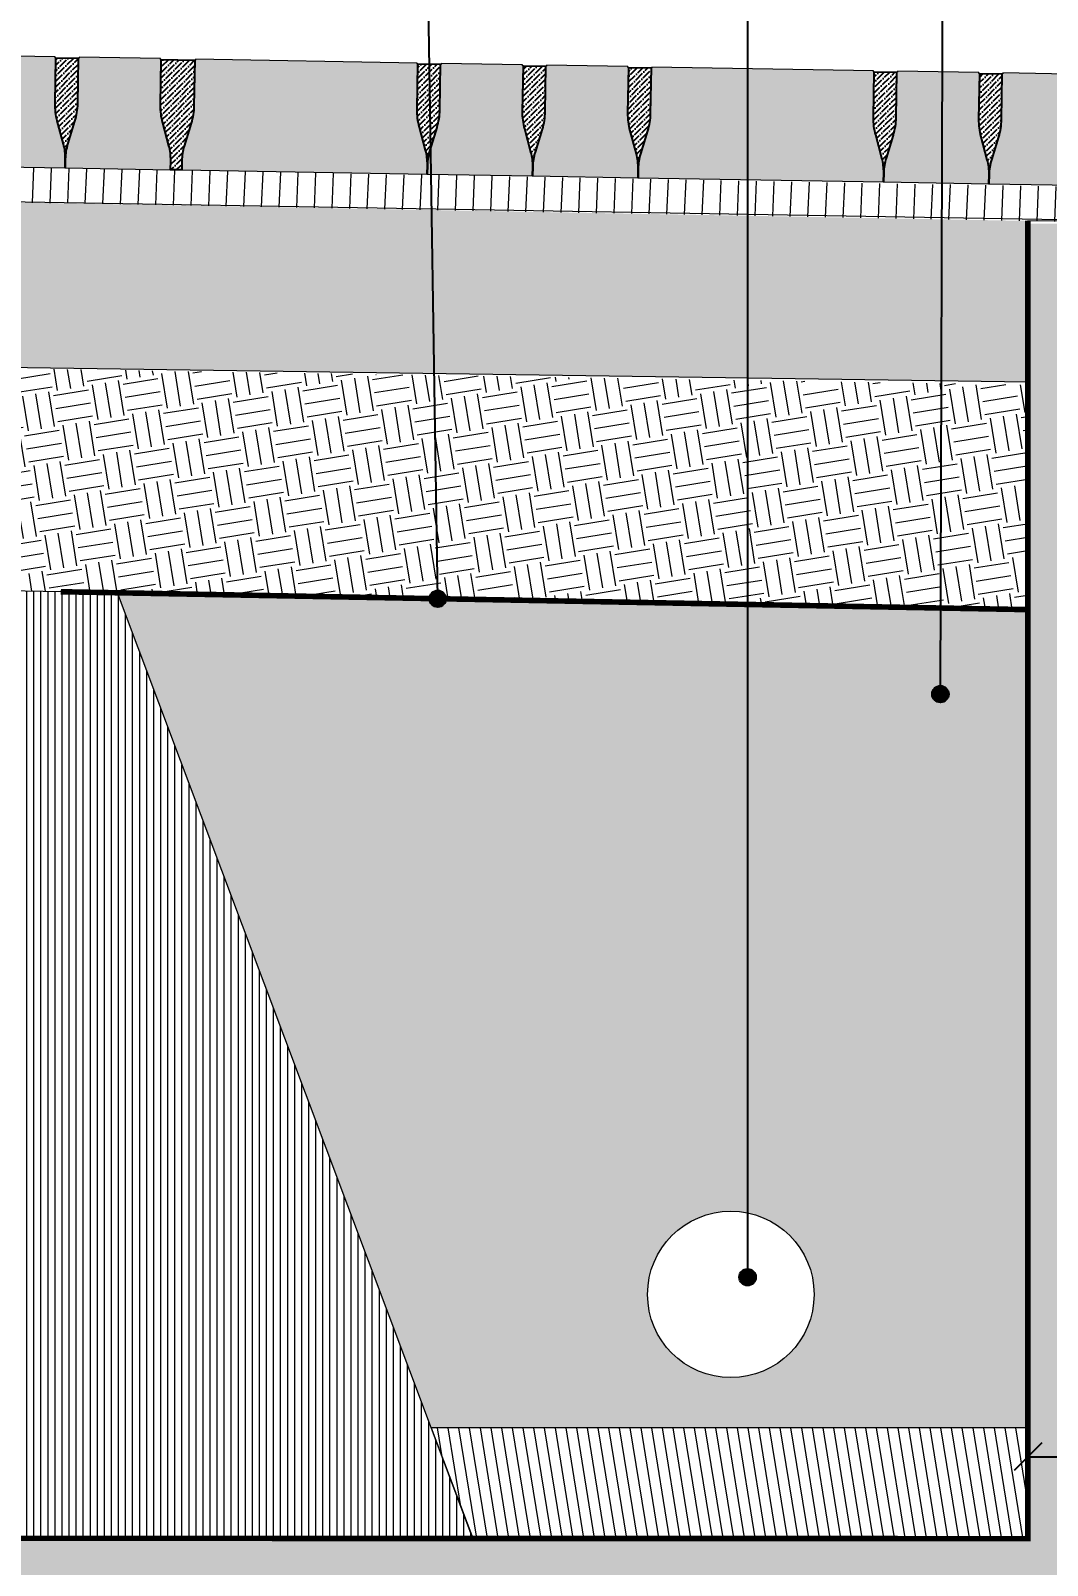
# Model space of a CAD drawing. Header units: metres. Extents: x -325 to 301, y -147 to 149.
# Drawn here: x 23.015 to 23.93, y 79.914 to 81.297 of the extents above; entities that cross this region are included whole.
import ezdxf

# ---------------------------------------------------------------- set-up
doc = ezdxf.new("R2010")
doc.units = ezdxf.units.M
doc.linetypes.add('ACAD_ISO03W100', pattern=[30, 12, -18])
doc.layers.get('Defpoints').update_dxf_attribs({"lineweight": 13})
doc.layers.add('-aux', color=50, linetype='Continuous', plot=False)
doc.layers.add('-AUX_MON', color=3, linetype='Continuous', plot=False)
doc.layers.add('0-TX-1_25', color=7, linetype='Continuous', true_color=0x3f4f7f)
doc.layers.add('EIT_3 TR sorra', color=7, linetype='Continuous', true_color=0xd8ceb0)
doc.layers.add('02-L-Geotextile', color=32, linetype='Continuous')
doc.layers.add('02-L-Waterproofing Membrane', color=152, linetype='Continuous')
for name, color, linetype, lineweight, true_color in [('03-TR-Paviment_05_Open Joint Precast Pavements', 7, 'Continuous', 5, 0xb3b3b3), ('3-TR grava', 7, 'Continuous', 5, 0x666666), ('3-TR sorra granitica', 7, 'Continuous', 0, 0xf2dac9), ('3-TR tot_u', 7, 'Continuous', 5, 0x787878)]:
    doc.layers.add(name, color=color, linetype=linetype, lineweight=lineweight, true_color=true_color)
for name, color, linetype, lineweight in [('1-CM', 7, 'Continuous', 0), ('3-TR Formigó', 252, 'Continuous', 0), ('3-TR Seleccionat', 44, 'Continuous', 0), ('3-TR Tot-u', 37, 'Continuous', 0)]:
    doc.layers.add(name, color=color, linetype=linetype, lineweight=lineweight)
doc.styles.get("Standard").update_dxf_attribs({"font": 'arial.ttf'})
doc.dimstyles.new('ISO-25', dxfattribs={"dimtxt": 0.1, "dimasz": 0.1, "dimexe": 0.1, "dimexo": 0.1, "dimgap": 0.1, "dimtad": 1, "dimdec": 0, "dimlfac": 100, "dimzin": 9, "dimtxsty": 'Standard', "dimblk": 'OBLIQUE', "dimcen": 0.1, "dimadec": 0, "dimazin": 0, "dimtfac": 1, "dimtdec": 0, "dimtmove": 0, "dimatfit": 3, "dimldrblk": 'OBLIQUE', "dimfxl": 1, "dimarcsym": 0})
pattern_1 = [(45, (-65.09871437821137, 100.9243186017753), (0.001810082874403017, 0.006636970539477731), [0.008532812500000075, -0.001706562500000015, 0, -0.001706562500000015])]

# ---------------------------------------------------------------- blocks, each defined once
blk = doc.blocks.new('POINT')
at = {"layer": '0-TX-1_25'}
h = blk.add_hatch(dxfattribs=at)
h.set_pattern_fill('ANGLE', color=256)
h.set_pattern_definition([(0, (-83.74681484067048, -12.72584030761209), (0, 6.985), [5.08, -1.905]), (90, (-83.74681484067048, -12.72584030761209), (-6.985, 4.277078946022131e-16), [5.08, -1.905])])
edge = h.paths.add_edge_path()
edge.add_arc((0, 0), 0.0075, 0, 360)
h = blk.add_hatch(color=256, dxfattribs=at)
h.dxf.hatch_style = 1
edge = h.paths.add_edge_path()
edge.add_arc((0, 0), 0.0075, 0, 360)
blk.add_circle((0, 0), 0.0075, dxfattribs=at)
blk = doc.blocks.new('_Oblique')
at = {"color": 0, "lineweight": -2}
blk.add_line((-0.499999999995058, -0.4999999998130015), (0.500000000028669, 0.500000000163238), dxfattribs=at)
blk = doc.blocks.new('*D331')
at = {"layer": '0-TX-1_25', "color": 0, "lineweight": -2, "transparency": 16777216}
for p, q in [((23.91294298844625, 79.96381053844462), (23.91294298844625, 80.03724522656937)), ((24.26356661714441, 80.01224522656936), (24.26356661714441, 80.03724522656937)), ((23.91294298844625, 80.01224522656936), (24.26356661714441, 80.01224522656936))]:
    blk.add_line(p, q, dxfattribs=at)
at = {"layer": 'Defpoints', "color": 0, "transparency": 16777216}
for p in [(24.26356661714441, 80.01224522656936), (24.26356661714441, 80.01224522656936), (23.91294298844625, 79.93881053844461)]:
    blk.add_point(p, dxfattribs=at)
at = {"layer": '0-TX-1_25', "color": 0, "lineweight": -2, "transparency": 16777216, "xscale": 0.025, "yscale": 0.025, "zscale": 0.025, "rotation": 180}
blk.add_blockref('_Oblique', (23.91294298844625, 80.01224522656936), dxfattribs=at)
at = {"layer": '0-TX-1_25', "color": 0, "lineweight": -2, "transparency": 16777216, "xscale": 0.025, "yscale": 0.025, "zscale": 0.025}
blk.add_blockref('_Oblique', (24.26356661714441, 80.01224522656936), dxfattribs=at)
at = {"layer": '0-TX-1_25', "color": 0, "transparency": 16777216, "insert": (24.08825480279533, 80.05512721838382), "char_height": 0.035, "attachment_point": 5}
blk.add_mtext('35', dxfattribs=at)

msp = doc.modelspace()

# ---------------------------------------------------------------- hatches: boundary and pattern name
at = {"layer": '03-TR-Paviment_05_Open Joint Precast Pavements'}
h = msp.add_hatch(color=256, dxfattribs=at)
h.dxf.hatch_style = 1
edge = h.paths.add_edge_path()
edge.add_line((23.04563819662137, 81.17360931697984), (23.04577827591849, 81.18180389881816))
edge.add_arc((22.99736779015502, 81.1826314504695), 0.04841755852571129, 359.0206543388342, 375.019673465223)
edge.add_line((23.04413125476269, 81.19517889449124), (23.03853996096579, 81.21601723849524))
edge.add_arc((23.09373231042152, 81.23082630604925), 0.05714458784751462, 179.0206624402549, 195.0196815665373, ccw=False)
edge.add_line((23.03659607002912, 81.23180301177997), (23.03729897316946, 81.27292227901269))
edge.add_line((23.03729897316946, 81.27292227901269), (23.0365018835145, 81.27293590565894))
edge.add_line((23.0365018835145, 81.27293590565894), (23.03651631063251, 81.2737798583017))
edge.add_line((23.03651631063251, 81.2737798583017), (22.89071174057601, 81.2762722821695))
edge.add_line((22.89071174057601, 81.2762722821695), (22.89069731578631, 81.27542832649995))
edge.add_line((22.89069731578631, 81.27542832649995), (22.8899002256657, 81.27544195756998))
edge.add_line((22.8899002256657, 81.27544195756998), (22.88919732299102, 81.23432268731047))
edge.add_arc((22.83206108474486, 81.23529939267506), 0.05714458569533454, 343.02164364423567, 359.0206627705182, ccw=False)
edge.add_line((22.88671503121434, 81.21861257723283), (22.88041478254301, 81.19797750578944))
edge.add_arc((22.92672206307204, 81.18383907435582), 0.04841755336029498, 163.0216430040124, 179.0206621304012)
edge.add_line((22.87831158236069, 81.1846666193356), (22.87817150073526, 81.17647203866143))
edge.add_line((22.87817150073526, 81.17647203866143), (23.04563819662137, 81.17360931697984))
h = msp.add_hatch(color=256, dxfattribs=at)
h.dxf.hatch_style = 1
edge = h.paths.add_edge_path()
edge.add_line((23.14058728840602, 81.17197909734894), (23.14072737096278, 81.18017367895443))
edge.add_arc((23.09231687753794, 81.18100121816646), 0.04841756597335507, 359.0206692119265, 375.0196883383149)
edge.add_line((23.13908034608168, 81.19354867625732), (23.13348905275045, 81.21438701979567))
edge.add_arc((23.18868140409579, 81.22919608592574), 0.05714458930355417, 179.0206605703313, 195.0196796966134, ccw=False)
edge.add_line((23.13154516227944, 81.23017279354606), (23.13224806495411, 81.27129206008028))
edge.add_line((23.13224806495411, 81.27129206008028), (23.13145097669614, 81.27130568579521))
edge.add_line((23.13145097669614, 81.27130568579521), (23.13146540427981, 81.27214963983495))
edge.add_line((23.13146540427981, 81.27214963983495), (23.05817831678716, 81.27340242795397))
edge.add_line((23.05817831678716, 81.27340242795397), (23.0581638892035, 81.27255847507838))
edge.add_line((23.0581638892035, 81.27255847507838), (23.05736679954855, 81.27257210405294))
edge.add_line((23.05736679954855, 81.27257210405294), (23.05666389640821, 81.2314528335606))
edge.add_arc((22.99952765968893, 81.23242953407127), 0.05714458408571376, 343.0216484841177, 359.0206676104001, ccw=False)
edge.add_line((23.05418160602851, 81.21574272371579), (23.0478813559602, 81.1951076515739))
edge.add_arc((23.09418863695489, 81.18096922345384), 0.04841755283806668, 163.0216469151809, 179.0206660415697)
edge.add_line((23.0457781567092, 81.18179676512007), (23.04563807694642, 81.1736021844459))
edge.add_line((23.04563807694642, 81.1736021844459), (23.14058728840602, 81.17197909734894))
h = msp.add_hatch(color=256, dxfattribs=at)
h.dxf.hatch_style = 1
edge = h.paths.add_edge_path()
edge.add_line((23.3717903117503, 81.16803034597758), (23.37193039197875, 81.17622492711742))
edge.add_arc((23.32351990528396, 81.17705247214165), 0.04841755934362798, 359.0206621988272, 375.0196813252164)
edge.add_line((23.3702833689603, 81.18959992279049), (23.36469207562907, 81.21043826656167))
edge.add_arc((23.41988443230747, 81.2252473368202), 0.05714459552431925, 179.0206631825812, 195.0196823088636, ccw=False)
edge.add_line((23.36274818422673, 81.22622404194188), (23.36345108736707, 81.26734330894176))
edge.add_line((23.36345108736707, 81.26734330894176), (23.3626539991091, 81.26735693419103))
edge.add_line((23.3626539991091, 81.26735693419103), (23.36266842529578, 81.26820088660095))
edge.add_line((23.36266842529578, 81.26820088660095), (23.16312612871108, 81.27161191676494))
edge.add_line((23.16312612871108, 81.27161191676494), (23.16311170159308, 81.27076796435502))
edge.add_line((23.16311170159308, 81.27076796435502), (23.16231461333511, 81.27078159379523))
edge.add_line((23.16231461333511, 81.27078159379523), (23.16161170972912, 81.22966232446704))
edge.add_arc((23.10447546035116, 81.23063902488828), 0.05714459674101002, 343.02164879071614, 359.020667916998, ccw=False)
edge.add_line((23.15912941888375, 81.21395221112978), (23.15282916834978, 81.19331714154903))
edge.add_arc((23.19913645289086, 81.1791787146201), 0.04841755588206671, 163.0216494887611, 179.0206686151499)
edge.add_line((23.15072596956445, 81.18000625416387), (23.150585889336, 81.1718116734897))
edge.add_line((23.150585889336, 81.1718116734897), (23.3717903117503, 81.16803034597758))
h = msp.add_hatch(color=256, dxfattribs=at)
h.dxf.hatch_style = 1
edge = h.paths.add_edge_path()
edge.add_line((23.46673946267394, 81.16640369331215), (23.46687954476504, 81.17459827491764))
edge.add_arc((23.41846905134019, 81.17542581412967), 0.04841756597335507, 359.0206692119265, 375.0196883383149)
edge.add_line((23.46523251988394, 81.18797327222053), (23.45964122748403, 81.20881161529321))
edge.add_arc((23.51483357776814, 81.22362068296364), 0.05714458867777317, 179.0206623377447, 195.0196814640271, ccw=False)
edge.add_line((23.45769733654735, 81.22459738881078), (23.45840023968769, 81.26571665557783))
edge.add_line((23.45840023968769, 81.26571665557783), (23.45760315096406, 81.26573028152559))
edge.add_line((23.45760315096406, 81.26573028152559), (23.45761757808206, 81.266574234634))
edge.add_line((23.45761757808206, 81.266574234634), (23.38433049058942, 81.26782702368435))
edge.add_line((23.38433049058942, 81.26782702368435), (23.38431606347142, 81.26698307011027))
edge.add_line((23.38431606347142, 81.26698307011027), (23.38351897381646, 81.26699669955049))
edge.add_line((23.38351897381646, 81.26699669955049), (23.38281607067613, 81.2258774295238))
edge.add_arc((23.32567983230007, 81.22685412980165), 0.05714458573827186, 343.0216487459226, 359.02066787220485, ccw=False)
edge.add_line((23.38033378029643, 81.21016731921334), (23.37403353022812, 81.18953224753712))
edge.add_arc((23.42034081039441, 81.17539381953347), 0.04841755201178764, 163.0216467606839, 179.0206658870728)
edge.add_line((23.37193033097712, 81.17622136131611), (23.37179025121434, 81.16802677994345))
edge.add_line((23.37179025121434, 81.16802677994345), (23.46673946267394, 81.16640369331215))
h = msp.add_hatch(color=256, dxfattribs=at)
h.dxf.hatch_style = 1
edge = h.paths.add_edge_path()
edge.add_line((23.56168879799945, 81.16478767309088), (23.56182888009054, 81.17298225469638))
edge.add_arc((23.51341838997926, 81.17380979344274), 0.04841756265232094, 359.0206696958751, 375.019688822264)
edge.add_line((23.56018185520945, 81.18635725106795), (23.55459056187821, 81.20719559530478))
edge.add_arc((23.60978291570872, 81.2220046617841), 0.05714459179432636, 179.020660262801, 195.0196793890838, ccw=False)
edge.add_line((23.5526466714072, 81.22298136975367), (23.5533495750132, 81.2641006355894))
edge.add_line((23.5533495750132, 81.2641006355894), (23.55255248582391, 81.26411426316697))
edge.add_line((23.55255248582391, 81.26411426316697), (23.55256691247625, 81.26495821511124))
edge.add_line((23.55256691247625, 81.26495821511124), (23.47927982498361, 81.26621100392875))
edge.add_line((23.47927982498361, 81.26621100392875), (23.47926539833126, 81.26536705035467))
edge.add_line((23.47926539833126, 81.26536705035467), (23.47846830914197, 81.26538068095904))
edge.add_line((23.47846830914197, 81.26538068095904), (23.47776540600164, 81.22426140953537))
edge.add_arc((23.42062916679719, 81.2252381096968), 0.05714458656455092, 343.02164887682505, 359.02066800310723, ccw=False)
edge.add_line((23.47528311562193, 81.20855129899208), (23.46898286555363, 81.18791622731585))
edge.add_arc((23.51529014276909, 81.17377779634789), 0.04841755005517887, 163.0216423860241, 179.0206615124132)
edge.add_line((23.46687966537131, 81.17460534179334), (23.46673958607418, 81.16641076111917))
edge.add_line((23.46673958607418, 81.16641076111917), (23.56168879799945, 81.16478767309088))
h = msp.add_hatch(color=256, dxfattribs=at)
h.dxf.hatch_style = 1
edge = h.paths.add_edge_path()
edge.add_line((23.78289328048406, 81.16100983943541), (23.78303336210949, 81.16920442057524))
edge.add_arc((23.73462287909098, 81.17003196170384), 0.04841755560129742, 359.0206667337678, 375.0196858601563)
edge.add_line((23.78138633815972, 81.18257941508416), (23.77579504529415, 81.20341776001949))
edge.add_arc((23.83098739865899, 81.21822682981237), 0.05714459220328512, 179.0206635926217, 195.0196827189044, ccw=False)
edge.add_line((23.77385115389181, 81.21920353446838), (23.77455405749781, 81.26032280193392))
edge.add_line((23.77455405749781, 81.26032280193392), (23.77375696830852, 81.26033642625187))
edge.add_line((23.77375696830852, 81.26033642625187), (23.77377139496086, 81.26118037866179))
edge.add_line((23.77377139496086, 81.26118037866179), (23.57422909837616, 81.26459140998993))
edge.add_line((23.57422909837616, 81.26459140998993), (23.57421467032684, 81.26374745758001))
edge.add_line((23.57421467032684, 81.26374745758001), (23.57341758253453, 81.26376108562324))
edge.add_line((23.57341758253453, 81.26376108562324), (23.57271467892853, 81.2226418174592))
edge.add_arc((23.51557842872219, 81.22361851776402), 0.05714459756728908, 343.0216489216186, 359.0206680479003, ccw=False)
edge.add_line((23.57023238808317, 81.20693170388911), (23.5639321375492, 81.18629663314421))
edge.add_arc((23.61023941546316, 81.1721582071466), 0.04841754927183439, 163.0216482527852, 179.0206673791748)
edge.add_line((23.56182893876387, 81.1729857476217), (23.56168885853542, 81.16479116578337))
edge.add_line((23.56168885853542, 81.16479116578337), (23.78289328048406, 81.16100983943541))
h = msp.add_hatch(color=256, dxfattribs=at)
h.dxf.hatch_style = 1
edge = h.paths.add_edge_path()
edge.add_line((23.87784255341096, 81.15939024735924), (23.87798263550205, 81.16758482919757))
edge.add_arc((23.82957214231004, 81.16841237006636), 0.04841756576887554, 359.0206672469327, 375.0196863733209)
edge.add_line((23.87633561108662, 81.18095982650046), (23.87074431822104, 81.20179816910748))
edge.add_arc((23.92593666910072, 81.2166072385511), 0.05714458971251295, 179.0206639001521, 195.0196830264341, ccw=False)
edge.add_line((23.86880042681871, 81.21758394285787), (23.86950332995904, 81.25870320962493))
edge.add_line((23.86950332995904, 81.25870320962493), (23.86870624123542, 81.25871683557268))
edge.add_line((23.86870624123542, 81.25871683557268), (23.86872066881908, 81.2595607886811))
edge.add_line((23.86872066881908, 81.2595607886811), (23.79543358132644, 81.26081357773144))
edge.add_line((23.79543358132644, 81.26081357773144), (23.79541915420843, 81.25996962392453))
edge.add_line((23.79541915420843, 81.25996962392453), (23.79462206455348, 81.25998325336475))
edge.add_line((23.79462206455348, 81.25998325336475), (23.79391916141314, 81.21886398333807))
edge.add_arc((23.73678292303708, 81.21984068361591), 0.05714458573827186, 343.0216487459226, 359.02066787220485, ccw=False)
edge.add_line((23.79143687103344, 81.2031538730276), (23.78513662096513, 81.18251880135138))
edge.add_arc((23.83144390007021, 81.16838037180737), 0.04841755144662066, 163.0216446506106, 179.0206637769999)
edge.add_line((23.78303342124848, 81.1692079153632), (23.78289334148569, 81.16101333399054))
edge.add_line((23.78289334148569, 81.16101333399054), (23.87784255341096, 81.15939024735924))
h = msp.add_hatch(color=256, dxfattribs=at)
h.dxf.hatch_style = 1
edge = h.paths.add_edge_path()
edge.add_line((23.97279188827081, 81.15777422690515), (23.9729319703619, 81.16596880874347))
edge.add_arc((23.924521481079, 81.16679634737342), 0.0484175618220624, 359.0206698168623, 375.0196889432513)
edge.add_line((23.9712849454808, 81.17934380488221), (23.96569365261523, 81.20018214935187))
edge.add_arc((24.02088600561735, 81.21499121571478), 0.05714459096407125, 179.0206603653112, 195.019679491593, ccw=False)
edge.add_line((23.96374976214422, 81.21596792356793), (23.96445266528455, 81.2570871896365))
edge.add_line((23.96445266528455, 81.2570871896365), (23.96365557656092, 81.25710081698124))
edge.add_line((23.96365557656092, 81.25710081698124), (23.96367000367893, 81.2579447689255))
edge.add_line((23.96367000367893, 81.2579447689255), (23.89038291618628, 81.25919755797584))
edge.add_line((23.89038291618628, 81.25919755797584), (23.89036848906828, 81.25835360416893))
edge.add_line((23.89036848906828, 81.25835360416893), (23.88957139941333, 81.25836723500613))
edge.add_line((23.88957139941333, 81.25836723500613), (23.88886849720431, 81.21724796358247))
edge.add_arc((23.83173225776703, 81.21822466540068), 0.05714458682566494, 343.0216472198878, 359.02066634616966, ccw=False)
edge.add_line((23.88638620635895, 81.20153785303917), (23.88008595629064, 81.18090278159578))
edge.add_arc((23.92639323456733, 81.16676435216819), 0.04841755062034163, 163.0216444961135, 179.020663622503)
edge.add_line((23.87798275657399, 81.16759189584043), (23.8778426768112, 81.15939731539909))
edge.add_line((23.8778426768112, 81.15939731539909), (23.97279188827081, 81.15777422690515))
at = {"layer": '3-TR Formigó'}
h = msp.add_hatch(dxfattribs=at)
h.set_pattern_fill('ANSI31', color=256, scale=0.003, angle=234.1752438963392, style=0)
h.set_pattern_definition([(279.1752438963392, (26.59654105517739, 80.02262225843873), (0.009403130041245794, 0.001518805592372136), [])])
h.paths.add_polyline_path([(23.91294376650775, 80.03837778908037), (23.37536717379193, 80.03837778908037), (23.41294376650774, 79.93881053844461), (23.91294290401074, 79.93930649584769)])
at = {"layer": '3-TR grava'}
h = msp.add_hatch(dxfattribs=at)
h.set_pattern_fill('GRAVEL', color=256, scale=0.002499999999999999, angle=-65.4594079214056)
h.set_pattern_definition([(162.5533795785944, (0.07675311505094674, -0.01521603529097262), (-0.7308664413105133, 0.2247454003224839), [0.008543035999999997, -0.8457620909891246]), (119.5103330785944, (0.06860307242373487, -0.0126546820988827), (0.3742512880765163, -0.6667924889896534), [0.01466011799999999, -1.451351222338099]), (67.05103917859438, (0.06138178623780097, 0.0001035290147820937), (-0.3716630592082972, -0.8677521653213358), [0.010337038, -1.023368069852499]), (201.8142810785944, (0.03665497771703025, 0.01603795057243956), (1.181651354603073, 0.4697151542846622), [0.013350113, -1.321660935643449]), (227.3742462585944, (0.02426082546982861, 0.0110770595160681), (0.5612966858302837, 0.6053067655956635), [0.01309084249999999, -1.295995193633599]), (291.8142810785944, (0.01539560623653816, 0.001444899169308033), (-0.469715154284662, 1.181651354603073), [0.013350113, -1.321660935643449]), (332.2348325485944, (0.02035649729290962, -0.01094925307789361), (-0.9205000676641384, 0.487190799820997), [0.01765484149999999, -1.747827882856174]), (6.795920448594397, (0.03597862449149497, -0.01917373280558579), (1.455422802273856, 0.1758798357438445), [0.01666798799999999, -1.650131415047624]), (55.97015769859441, (0.0525295081313583, -0.01720135461170309), (0.5399387022612131, 0.8049723273507521), [0.01339532499999999, -1.3261386424678]), (109.7769503785944, (0.06002587012612416, -0.006100017672242598), (0.2323495932458333, -0.6617765230940462), [0.01529283199999999, -0.7493484237499997]), (156.9380298785944, (0.05485139923455327, 0.00829079019223413), (-0.9518899865877168, 0.403052978445805), [0.01977694799999999, -1.957919312804424]), (73.35466690859441, (0.06218755073181389, -0.04141202040444376), (0.1619655624356715, 0.5625907985248246), [0.006750113499999995, -0.6682641456085996]), (106.0098264785944, (0.06412110554515331, -0.03494473420513175), (0.2273336257813093, -0.8036782145792247), [0.01284204949999999, -1.271365974925999]), (159.5405920785944, (0.06057923140439435, -0.02260074163501802), (-0.05776387016626404, -0.02637395122873604), [0.008980233499999993, -0.08082232771069994]), (137.7391825885944, (0.06566471923833403, -0.0153923965759319), (0.2473974964595234, -0.2360714483909447), [0.004836032999999997, -0.4787655592223496]), (226.3420015685945, (0.06208562654733493, -0.0121401442011558), (0.1469176592604953, 0.1368857238627072), [0.006839140499999997, -0.3351188247499998]), (325.5043486085944, (0.05736419757985842, -0.0170880941306795), (0.1946495940143111, -0.120543708048443), [0.01110799149999999, -0.3591574538227498]), (96.10564325859438, (0.06651903857913172, -0.02337901904503226), (-0.005015967701359904, -0.1419016915615013), [0.008032178499999994, -0.1927724529206999]), (310.9301324125944, (0.04678873483466946, 0.02136290049527419), (0.4370311227861184, -0.498516847976386), [0.01125219999999999, -1.113970666813474]), (4.886768018594396, (0.05416050005186709, 0.0128617401284469), (-0.7408983767459327, -0.05905798282647834), [0.009439973499999994, -0.9345553919549994]), (227.7391825885944, (0.07807181261238341, -0.01810422879928555), (0.236071448391113, 0.2473974964597082), [0.009672002499999995, -0.4739295897223497]), (278.1510517485945, (0.07156730786283125, -0.02526241418128376), (-0.09044790183450205, 0.6567605553424388), [0.0112522, -1.113970666813499]), (273.9845468585944, (0.01097513533158913, 0.005011050733459378), (-0.01634201581114443, 0.3415672532887591), [0.01085087999999999, -0.5316933578276497]), (229.3157326785944, (0.01172913531821099, -0.00581360556686601), (0.5035328153719132, 0.5789328146197839), [0.009091802999999996, -0.9000898345179996]), (1.342001568594393, (0.02057168195841218, -0.0450558187296817), (0.3415672532877387, 0.01634201583260717), [0.009672002499999995, -0.4739295897223497]), (311.8946167185944, (0.03024106085541239, -0.04482929776763452), (-0.5739168466802447, 0.6454345072093443), [0.0106445685, -1.053809399504999]), (3.984546858594393, (0.007648445856332734, -0.01675152234821499), (-0.3415672532888743, -0.01634201580877165), [0.005425439999999996, -0.5371187978276497]), (35.85052455259439, (0.01898924488468817, -0.04158998651970618), (0.204681529436305, 0.1632596750812058), [0.003237864999999998, -0.3205498741131499]), (100.5043486105944, (0.02161369888071376, -0.03969365025660693), (0.02135798351994012, -0.1996655617274969), [0.01309084249999999, -0.2487263647267249]), (120.5495980385944, (0.01922710214327997, -0.02682217866191852), (0.321503382482428, -0.5512647504169873), [0.01213167499999999, -1.201034121583424]), (238.2306596085944, (0.05216544926489514, -0.01946174974126552), (0.08915378909610928, 0.1105117726299222), [0.009158096999999995, -0.2197944089919999]), (287.6978186685944, (0.04734370094324278, -0.02724773350201424), (0.332829430610122, -1.034733695266432), [0.01598891899999999, -1.582900226625774]), (355.4859879785944, (0.05220427264543842, -0.04247991958044089), (-0.5098428960780156, 0.04643782207191866), [0.006537705999999996, -0.6472348079527496]), (24.54059207859439, (0.05872171852183837, -0.04299445747816778), (0.03138991893752502, 0.08413782139499214), [0.003809999999999998, -0.05968999999999997]), (54.7970292385944, (0.02043253922369306, -0.02487568272173134), (-0.2988512862779227, -0.4156731392452753), [0.008821673999999996, -0.8733485193299996]), (342.5533795785944, (0.02551802705763274, -0.01766733766264521), (0.7308664413097111, -0.224745400325036), [0.01708607199999999, -0.8372190549891245]), (294.5405920785944, (0.0418181123120565, -0.02279004404682505), (0.08413782139499214, -0.03138991893752502), [0.01650999999999999, -0.04698999999999998]), (259.8454385785944, (0.04867533963152723, -0.03780865029005229), (-0.1406075784639759, -0.7622563603398058), [0.01004023899999999, -0.9939829181034995]), (188.5951961785944, (0.04690520497629933, -0.04769160902225193), (-0.257429431892943, -0.04773193475317565), [0.009245726999999995, -0.4530412509692998]), (142.1865674385944, (0.03776330510387377, -0.04907340738762428), (-1.078743774950315, 0.8337740209468908), [0.01505362749999999, -1.490311610573449]), (109.9666708185944, (0.02587074962755128, -0.03984412928787066), (-0.2850974958072774, 0.7773042633900631), [0.01592573649999999, -1.576646161405999])])
edge = h.paths.add_edge_path(flags=16)
edge.add_arc((23.64529336765122, 80.15848541880007), 0.07499999999999929, 0, 360)
h.paths.add_polyline_path([(23.37536717379193, 80.03837778908037), (23.91294298844625, 80.03837778908037), (23.91294298844625, 80.77558082745874), (23.09263938072028, 80.79078180614981)])
at = {"layer": '3-TR Seleccionat'}
h = msp.add_hatch(dxfattribs=at)
h.set_pattern_fill('ANSI31', color=256, scale=0.002, angle=225, style=0)
h.set_pattern_definition([(270, (-11.43124830919373, 1.585224922425482), (0.006350000000000001, -8.673617379884035e-19), [])])
h.paths.add_polyline_path([(23.09263938072028, 80.79078180614981), (22.65977466414906, 80.79881497904374), (22.65699616385291, 79.33498752194079), (25.65699616381182, 79.33498749975732), (25.65699616381182, 80.07975306765016), (25.52239025045318, 80.0803304178213), (24.26294298844625, 80.08573242651408), (24.26294298844625, 79.93881053844461), (24.61294298844625, 79.93881053844461), (24.61294298844625, 79.48881053844462), (22.65699214716347, 79.4888095562964), (22.65699214716347, 79.93880955629639), (23.41294376650774, 79.93837778908038)])
at = {"layer": '3-TR sorra granitica'}
h = msp.add_hatch(dxfattribs=at)
h.set_pattern_fill('LINE', color=256, scale=0.004999999999999998, angle=69.26271302954748, style=0)
h.set_pattern_definition([(87.53875563976851, (44.46714424200756, 329.9296459650409), (-0.01586035527714599, 0.0006817297724958597), [])])
h.paths.add_polyline_path([(22.65696707780129, 81.18026020918178), (22.65696784114636, 81.14889103146983), (23.97335196653489, 81.12480976262812), (24.2586404823115, 81.12310567347622), (24.25946648929668, 81.15299779239793), (23.97481333971132, 81.15615112327721)])
at = {"layer": '3-TR Tot-u'}
h = msp.add_hatch(dxfattribs=at)
h.set_pattern_fill('EARTH', color=256, scale=0.005, angle=-80.8247561036608)
h.set_pattern_definition([(279.1752438963392, (0, 0), (0.03640645211205976, -0.02628108149624554), [0.03175, -0.03175]), (279.1752438963392, (0.01175391255155724, 0.001898506990465168), (0.03640645211205976, -0.02628108149624554), [0.03175, -0.03175]), (279.1752438963392, (0.02350782510311449, 0.003797013980930336), (0.03640645211205976, -0.02628108149624554), [0.03175, -0.03175]), (9.175243896339197, (0.02805863161712196, 0.0005118787938996443), (0.02628108149624554, 0.03640645211205976), [0.03175, -0.03175]), (9.175243896339197, (0.02995713860758713, -0.0112420337576576), (0.02628108149624554, 0.03640645211205976), [0.03175, -0.03175]), (9.175243896339197, (0.0318556455980523, -0.02299594630921484), (0.02628108149624554, 0.03640645211205976), [0.03175, -0.03175])])
h.paths.add_polyline_path([(22.65697635900591, 80.79885504177524), (23.91422216484981, 80.775557123146), (23.9142206384827, 80.77816191252855), (23.91496573768446, 80.97817174108533), (22.65481288553928, 80.99837150561369)])
at = {"layer": '3-TR tot_u'}
h = msp.add_hatch(dxfattribs=at)
h.set_pattern_fill('AR-CONC', color=256, scale=0.0002499999999999998, angle=90.58726092987852)
h.set_pattern_definition([(76.14480648392384, (138.8328856653388, 78.0471099537586), (0.04264188677027636, 0.0164924602995862), [0.004762499999999994, -0.05238749999999995]), (21.14480648392376, (138.8328856653388, 78.0471099537586), (-0.02895624206563548, 0.03899470604567025), [0.003809999999999997, -0.04191014604249996]), (126.5962511839239, (138.836439144783, 78.04848432138313), (0.01368564545468765, 0.05548716454452927), [0.004047502199999996, -0.04452256114999996]), (72.32900648392378, (138.8272895212139, 78.05851053137083), (0.06546717589283961, 0.02042698252137336), [0.007143749999999992, -0.07858124999999991]), (122.7803640939239, (138.8327451119985, 78.0602127836806), (0.02602188622526967, 0.08168008975366065), [0.006071255784999995, -0.06678390203999994]), (17.32895765392395, (138.8272895212139, 78.05851053137083), (0.02602188622963626, 0.08168008975240951), [0.005714991767499994, -0.06286493297999993]), (47.14480648392383, (138.8343888455856, 78.05845845949587), (0.04529099300160241, -0.006248548066424463), [0.004762499999999991, -0.05238749999999992]), (352.1448064839238, (138.8343888455856, 78.05845845949587), (-0.006420545168099423, 0.04814374515972341), [0.003809999999999994, -0.04190999999999991]), (97.59625148392381, (138.8381630950461, 78.05793774703268), (0.038870447652908, 0.04189519726940871), [0.004047502199999997, -0.04452248439999996]), (63.64480648392382, (138.8328856653388, 78.0471099537586), (-0.008621463944917692, 0.01931615227604824), [0, -0.04140199999999997, 0, -0.04254499999999996, 0, -0.04206874999999997]), (33.6448064839238, (138.8328856653388, 78.0471099537586), (0.003959798147281882, 0.0298434821684364), [0, -0.02425699999999998, 0, -0.04044949999999996, 0, -0.01603374999999999]), (353.6448064839238, (138.8201740216318, 78.04087025269617), (0.03106043217901049, 0.01365105502124608), [0, -0.01587499999999998, 0, -0.04952999999999995, 0, -0.06572249999999993]), (343.6448064839238, (138.8144737332913, 78.03807218016807), (0.030442281011624, 0.02202419302339622), [0, -0.02063749999999998, 0, -0.03289299999999997, 0, -0.04667249999999996])])
h.paths.add_polyline_path([(22.6569714916576, 80.99887560744145), (23.91294298844625, 80.98089413427404), (23.91294298844625, 81.12590238745231), (22.65696784114635, 81.1488910321769)])
h = msp.add_hatch(dxfattribs=at)
h.set_pattern_fill('AR-CONC', color=256, scale=0.0002499999999999998, angle=90.58726092987852)
h.set_pattern_definition([(140.5872609298785, (0, 0), (0.003517738578472596, 0.04558461658669537), [0.004762499999999996, -0.05238749999999996]), (85.58726092987852, (0, 0), (-0.04767139590977341, -0.00929994979371116), [0.003809999999999997, -0.04191014604249996]), (191.0387056298786, (0.0002931440994409552, 0.003798705852817822), (-0.04415365538318716, 0.0362846666927757), [0.004047502199999997, -0.04452256114999997]), (136.7714609298785, (-0.01269933290624456, -0.0001301681081285225), (0.009815426627263462, 0.0678739282378536), [0.007143749999999994, -0.07858124999999994]), (187.2228185398785, (-0.01188138746744111, 0.005525987490013255), (-0.06246159789290918, 0.05871392010036004), [0.006071255784999995, -0.06678390203999994]), (81.7714120998786, (-0.01269933290624456, -0.0001301681081285225), (-0.06246159788989664, 0.05871392010375959), [0.005714991767499994, -0.06286493297999993]), (111.5872609298785, (-0.009589583733747683, 0.006252040372025889), (0.02517646531543982, 0.03816364754881366), [0.004762499999999996, -0.05238749999999996]), (56.58726092987855, (-0.009589583733747683, 0.006252040372025889), (-0.0462029321303139, 0.01497773884208171), [0.003809999999999997, -0.04190999999999996]), (162.0387059298785, (-0.007491544944677931, 0.009432344333117718), (-0.02102646705166375, 0.05314138630394799), [0.004047502199999997, -0.04452248439999996]), (128.0872609298785, (0, 0), (-0.02114556348804155, 0.0005554494380260346), [0, -0.04140199999999997, 0, -0.04254499999999996, 0, -0.04206874999999997]), (98.08726092987852, (0, 0), (-0.02521504447655499, 0.01644733903555077), [0, -0.02425699999999998, 0, -0.04044949999999996, 0, -0.01603374999999999]), (58.08726092987852, (0.0001451374405633026, -0.01415975619046269), (0.001084678264659777, 0.03391054737691759), [0, -0.01587499999999999, 0, -0.04952999999999996, 0, -0.06572249999999995]), (48.08726092987852, (0.0002102214946275639, -0.02050942264358497), (-0.006735849794676834, 0.03696519821488923), [0, -0.02063749999999998, 0, -0.03289299999999997, 0, -0.04667249999999996])])
h.paths.add_polyline_path([(22.65699126947495, 79.9388095560227), (22.65699126947495, 79.58880955634102), (24.26046809882138, 79.58881053856103), (24.61294298844625, 79.58881053844462), (24.61294298844625, 79.93881053844461), (24.26294298844625, 79.93881053844461), (24.26059269162108, 81.12310383379454), (23.91422648762565, 81.12328723775218), (23.91165948926684, 79.93881053809537)])
at = {"layer": 'EIT_3 TR sorra'}
h = msp.add_hatch(dxfattribs=at)
h.set_pattern_fill('ANSI36', color=256, scale=0.00107500000000001, angle=64.44245375089616, style=0, double=1)
h.set_pattern_definition(pattern_1)
edge = h.paths.add_edge_path()
edge.add_line((23.04563813701672, 81.1736057509457), (23.04577821724517, 81.18180033255119))
edge.add_arc((22.99736773800505, 81.18262787652758), 0.04841755187213746, 359.0206632878624, 375.0196824139738)
edge.add_line((23.04413119422672, 81.19517532612879), (23.03853990229247, 81.21601367525507))
edge.add_arc((23.09373225708149, 81.23082274693758), 0.05714459406850676, 179.0206650525369, 195.0196841787558, ccw=False)
edge.add_line((23.03659601042447, 81.23179945016962), (23.03729897456644, 81.27292221195746))
edge.add_line((23.03729897456644, 81.27292221195746), (23.0573669215518, 81.27257916208107))
edge.add_line((23.0573669215518, 81.27257916208107), (23.0566639578755, 81.23145640099172))
edge.add_arc((22.99952771051715, 81.23243310507573), 0.05714459478430078, 343.02164508414666, 359.0206642104573, ccw=False)
edge.add_line((23.05418166609881, 81.21574628835295), (23.04788141649617, 81.19511121853937))
edge.add_arc((23.09418868993294, 81.18097278472342), 0.04841754727282253, 163.0216378569531, 179.020656983166)
edge.add_line((23.04577821538253, 81.18180033394817), (23.04563813655106, 81.17360575117853))
h = msp.add_hatch(dxfattribs=at)
h.set_pattern_fill('ANSI36', color=256, scale=0.00107500000000001, angle=64.44245375089616, style=0, double=1)
h.set_pattern_definition(pattern_1)
edge = h.paths.add_edge_path()
edge.add_line((23.15058582833437, 81.17180818009872), (23.14058729119999, 81.17197909734894))
edge.add_line((23.14058729119999, 81.17197909734894), (23.14072737049712, 81.18017367965292))
edge.add_arc((23.09231689208539, 81.1810012235129), 0.04841755104187892, 359.0206634088494, 375.0196825349611)
edge.add_line((23.13908034747867, 81.1935486729977), (23.13348905507875, 81.21438702072699))
edge.add_arc((23.18868140619149, 81.22919608851386), 0.05714458950825867, 179.020662235267, 195.0196813614853, ccw=False)
edge.add_line((23.13154516414208, 81.23017279447738), (23.13224812781839, 81.27129555696372))
edge.add_line((23.13224812781839, 81.27129555696372), (23.16231461380077, 81.2707815942609))
edge.add_line((23.16231461380077, 81.2707815942609), (23.16161164872749, 81.22965882921342))
edge.add_arc((23.10447540763353, 81.23063553079878), 0.05714458847811955, 343.02164748168985, 359.02066660800114, ccw=False)
edge.add_line((23.15912935788212, 81.21394871820446), (23.1528291092108, 81.19331364815805))
edge.add_arc((23.19913638394162, 81.17917521753925), 0.04841754757687296, 163.0216419226191, 179.020661048832)
edge.add_line((23.15072590902848, 81.18000276333403), (23.15058582833437, 81.17180818009872))
edge.add_line((23.15058582833437, 81.17180818009872), (23.14058729119999, 81.17197909734894))
h = msp.add_hatch(dxfattribs=at)
h.set_pattern_fill('ANSI36', color=256, scale=0.00107500000000001, angle=64.44245375089616, style=0, double=1)
h.set_pattern_definition(pattern_1)
edge = h.paths.add_edge_path()
edge.add_line((23.37179031221596, 81.1680303469089), (23.37193039104743, 81.1762249285144))
edge.add_arc((23.32351990388614, 81.17705247022498), 0.04841755975341961, 359.0206661289666, 375.0196852550789)
edge.add_line((23.37028336709766, 81.18959992418748), (23.3646920751634, 81.21043827121828))
edge.add_arc((23.41988442793292, 81.22524733923798), 0.05714459116877574, 179.0206620302468, 195.0196811564649, ccw=False)
edge.add_line((23.36274818422673, 81.22622404543434), (23.3634511483687, 81.26734680745501))
edge.add_line((23.3634511483687, 81.26734680745501), (23.38351909535406, 81.26700376037259))
edge.add_line((23.38351909535406, 81.26700376037259), (23.38281612981511, 81.22588099648927))
edge.add_arc((23.32567989143915, 81.2268576967671), 0.05714458573816861, 343.0216487459061, 359.0206678722173, ccw=False)
edge.add_line((23.38033383943541, 81.2101708861788), (23.37403358983276, 81.18953581683088))
edge.add_arc((23.42034086847271, 81.17539738397323), 0.04841755196938027, 163.0216407395285, 179.0206598657412)
edge.add_line((23.37193038918478, 81.17622493084271), (23.37179031081898, 81.16803034551192))
h = msp.add_hatch(dxfattribs=at)
h.set_pattern_fill('ANSI36', color=256, scale=0.00107500000000001, angle=64.44245375089616, style=0, double=1)
h.set_pattern_definition(pattern_1)
edge = h.paths.add_edge_path()
edge.add_line((23.46673940632893, 81.16640019526456), (23.46687948516039, 81.17459477710288))
edge.add_arc((23.41846899823193, 81.17542232047023), 0.04841755954894018, 359.0206641639725, 375.0196832900846)
edge.add_line((23.46523246167628, 81.18796977277596), (23.45964116974203, 81.20880812073808))
edge.add_arc((23.51483352085476, 81.22361718852495), 0.05714458950825867, 179.020662235267, 195.0196813614853, ccw=False)
edge.add_line((23.45769727880536, 81.22459389448848), (23.45840024248166, 81.265716655345))
edge.add_line((23.45840024248166, 81.265716655345), (23.47846818993268, 81.26537360965956))
edge.add_line((23.47846818993268, 81.26537360965956), (23.47776522532506, 81.22425084577624))
edge.add_arc((23.42062898767455, 81.22522755291402), 0.05714458513006997, 343.0216418563804, 359.0206609826907, ccw=False)
edge.add_line((23.47528293308271, 81.20854073593144), (23.46898268441139, 81.18790566472087))
edge.add_arc((23.5152899628185, 81.17376723020644), 0.04841755223049664, 163.0216387839362, 179.0206579101485)
edge.add_line((23.46687948329775, 81.1745947787327), (23.4667394053976, 81.16640019456607))
h = msp.add_hatch(dxfattribs=at)
h.set_pattern_fill('ANSI36', color=256, scale=0.00107500000000001, angle=64.44245375089616, style=0, double=1)
h.set_pattern_definition(pattern_1)
edge = h.paths.add_edge_path()
edge.add_line((23.56170027748151, 81.1654592502651), (23.56168874118877, 81.1647841750433))
edge.add_line((23.56168874118877, 81.1647841750433), (23.56182882002024, 81.17297875664879))
edge.add_arc((23.51341834041739, 81.17380630405515), 0.04841755229343761, 359.0206592368699, 375.0196783629813)
edge.add_line((23.56018179793311, 81.18635375045922), (23.55459050413621, 81.20719209795568))
edge.add_arc((23.60978285631017, 81.2220011642022), 0.05714459013403968, 179.0206604678536, 195.0196795940716, ccw=False)
edge.add_line((23.5526466136652, 81.22297787193891), (23.55334957734151, 81.26410063535657))
edge.add_line((23.55334957734151, 81.26410063535657), (23.57341758253453, 81.26376108562324))
edge.add_line((23.57341758253453, 81.26376108562324), (23.57271455878792, 81.22263482322667))
edge.add_arc((23.51557841381284, 81.22361851907516), 0.05714461234566547, 343.02165158296987, 359.0136532198208, ccw=False)
edge.add_line((23.57023238808317, 81.20693170342345), (23.5639321375492, 81.18629663314421))
edge.add_arc((23.61023935825116, 81.17215821427453), 0.04841749247197781, 163.0216365501728, 179.0181267922338)
edge.add_line((23.56182897508545, 81.17298790037383), (23.56170027748151, 81.1654592502651))
edge.add_line((23.56170027748151, 81.1654592502651), (23.56168874118877, 81.1647841750433))
h = msp.add_hatch(dxfattribs=at)
h.set_pattern_fill('ANSI36', color=256, scale=0.00107500000000001, angle=64.44245375089616, style=0, double=1)
h.set_pattern_definition([(45, (-65.10871285853507, 100.9244930175388), (0.001810082874403017, 0.006636970539477731), [0.008532812500000075, -0.001706562500000015, 0, -0.001706562500000015])])
edge = h.paths.add_edge_path()
edge.add_line((23.78289328141538, 81.16100984106522), (23.78303335978119, 81.16920442197222))
edge.add_arc((23.73462287699468, 81.1700319647575), 0.04841755539764748, 359.0206647689081, 375.0196838950206)
edge.add_line((23.78138633629707, 81.18257941648115), (23.77579504482848, 81.2034177646761))
edge.add_arc((23.83098739783083, 81.21822683103903), 0.05714459096429822, 179.0206603653436, 195.0196794915615, ccw=False)
edge.add_line((23.77385115435747, 81.21920353889216), (23.77455411756812, 81.26032629998151))
edge.add_line((23.77455411756812, 81.26032629998151), (23.79462206501914, 81.25998325289909))
edge.add_line((23.79462206501914, 81.25998325289909), (23.79391909994585, 81.21886048994709))
edge.add_arc((23.73678285968029, 81.21983719164886), 0.05714458765184049, 343.0216473507874, 359.02066647709876, ccw=False)
edge.add_line((23.79143680910049, 81.20315037917096), (23.7851365599635, 81.18251530842606))
edge.add_arc((23.83144383837062, 81.16837687391163), 0.04841755223049664, 163.0216387839362, 179.0206579101485)
edge.add_line((23.78303335884986, 81.16920442243789), (23.78289328048406, 81.16100983943541))
h = msp.add_hatch(dxfattribs=at)
h.set_pattern_fill('ANSI36', color=256, scale=0.00107500000000001, angle=64.44245375089616, style=0, double=1)
h.set_pattern_definition([(45, (-64.68761128747435, 100.9173051558224), (0.001810082874403017, 0.006636970539477731), [0.008532812500000075, -0.001706562500000015, 0, -0.001706562500000015])])
edge = h.paths.add_edge_path()
edge.add_line((23.8778424975316, 81.15938674931165), (23.87798257543174, 81.16758133114998))
edge.add_arc((23.82957208956451, 81.16840887605768), 0.04841755851420226, 359.0206623199656, 375.0196814460775)
edge.add_line((23.87633555241329, 81.18095632659022), (23.87074426047904, 81.20179467478518))
edge.add_arc((23.92593661159178, 81.21660374257205), 0.05714458950825867, 179.020662235267, 195.0196813614853, ccw=False)
edge.add_line((23.86880036954237, 81.21758044853557), (23.86950333321867, 81.25870320915926))
edge.add_line((23.86950333321867, 81.25870320915926), (23.8895712806697, 81.25836016347382))
edge.add_line((23.8895712806697, 81.25836016347382), (23.88886831606207, 81.2172373995905))
edge.add_arc((23.83173207841157, 81.21821410672828), 0.05714458513006997, 343.0216418563804, 359.0206609826907, ccw=False)
edge.add_line((23.88638602381972, 81.2015272897457), (23.8800857751484, 81.18089221876797))
edge.add_arc((23.92639305355551, 81.16675378425353), 0.04841755223049664, 163.0216387839362, 179.0206579101485)
edge.add_line((23.87798257403476, 81.16758133277979), (23.87784249613462, 81.15938674861316))

# ---------------------------------------------------------------- linework, layer by layer
at = {"layer": '-aux'}
for points in [[(23.04563813655106, 81.17360575117853), (23.04563813701672, 81.1736057509457), (23.04577821724517, 81.18180033255119, 0.06992251114754273), (23.04413119422672, 81.19517532612879), (23.03853990229247, 81.21601367525507, -0.06992251114800961), (23.03659601042447, 81.23179945016962), (23.03729897456644, 81.27292221195746), (23.0573669215518, 81.27257916208107), (23.0566639578755, 81.23145640099172, -0.0699225111484148), (23.05418166609881, 81.21574628835295), (23.04788141649617, 81.19511121853937, 0.06992251114798485), (23.04577821538253, 81.18180033394817), (23.04563813655106, 81.17360575117853), (23.04563813701672, 81.1736057509457)], [(23.15058582833437, 81.17180818009872), (23.14058729119999, 81.17197909734894), (23.14072737049712, 81.18017367965292, 0.06992251114754273), (23.13908034747867, 81.1935486729977), (23.13348905507875, 81.21438702072699, -0.06992251114800961), (23.13154516414208, 81.23017279447738), (23.13224812781839, 81.27129555696372), (23.16231461380077, 81.2707815942609), (23.16161164872749, 81.22965882921342, -0.0699225111484148), (23.15912935788212, 81.21394871820446), (23.1528291092108, 81.19331364815805, 0.06992251114798485), (23.15072590902848, 81.18000276333403), (23.15058582833437, 81.17180818009872), (23.14058729119999, 81.17197909734894)], [(23.37179031081898, 81.16803034551192), (23.37179031221596, 81.1680303469089), (23.37193039104743, 81.1762249285144, 0.06992251114754273), (23.37028336709766, 81.18959992418748), (23.3646920751634, 81.21043827121828, -0.06992251114800961), (23.36274818422673, 81.22622404543434), (23.3634511483687, 81.26734680745501), (23.38351909535406, 81.26700376037259), (23.38281612981511, 81.22588099648927, -0.0699225111484148), (23.38033383943541, 81.2101708861788), (23.37403358983276, 81.18953581683088, 0.06992251114798485), (23.37193038918478, 81.17622493084271), (23.37179031081898, 81.16803034551192), (23.37179031221596, 81.1680303469089)], [(23.4667394053976, 81.16640019456607), (23.46673940632893, 81.16640019526456), (23.46687948516039, 81.17459477710288, 0.06992251114754273), (23.46523246167628, 81.18796977277596), (23.45964116974203, 81.20880812073808, -0.06992251114800961), (23.45769727880536, 81.22459389448848), (23.45840024248166, 81.265716655345), (23.47846818993268, 81.26537360965956), (23.47776522532506, 81.22425084577624, -0.0699225111484148), (23.47528293308271, 81.20854073593144), (23.46898268441139, 81.18790566472087, 0.06992251114798485), (23.46687948329775, 81.1745947787327), (23.4667394053976, 81.16640019456607), (23.46673940632893, 81.16640019526456)], [(23.56170027748151, 81.1654592502651), (23.56168874118877, 81.1647841750433), (23.56182882002024, 81.17297875664879, 0.06992251114754273), (23.56018179793311, 81.18635375045922), (23.55459050413621, 81.20719209795568, -0.06992251114800961), (23.5526466136652, 81.22297787193891), (23.55334957734151, 81.26410063535657), (23.57341758253453, 81.26376108562324), (23.57271455878792, 81.22263482322667, -0.06989174193628453), (23.57023238808317, 81.20693170342345), (23.5639321375492, 81.18629663314421, 0.06991142286920511), (23.56182897508545, 81.17298790037383), (23.56170027748151, 81.1654592502651), (23.56168874118877, 81.1647841750433)], [(23.78289328048406, 81.16100983943541), (23.78289328141538, 81.16100984106522), (23.78303335978119, 81.16920442197222, 0.06992251114754273), (23.78138633629707, 81.18257941648115), (23.77579504482848, 81.2034177646761, -0.06992251114800961), (23.77385115435747, 81.21920353889216), (23.77455411756812, 81.26032629998151), (23.79462206501914, 81.25998325289909), (23.79391909994585, 81.21886048994709, -0.0699225111484148), (23.79143680910049, 81.20315037917096), (23.7851365599635, 81.18251530842606, 0.06992251114798485), (23.78303335884986, 81.16920442243789), (23.78289328048406, 81.16100983943541), (23.78289328141538, 81.16100984106522)], [(23.87784249613462, 81.15938674861316), (23.8778424975316, 81.15938674931165), (23.87798257543174, 81.16758133114998, 0.06992251114754273), (23.87633555241329, 81.18095632659022), (23.87074426047904, 81.20179467478518, -0.06992251114800961), (23.86880036954237, 81.21758044853557), (23.86950333321867, 81.25870320915926), (23.8895712806697, 81.25836016347382), (23.88886831606207, 81.2172373995905, -0.0699225111484148), (23.88638602381972, 81.2015272897457), (23.8800857751484, 81.18089221876797, 0.06992251114798485), (23.87798257403476, 81.16758133277979), (23.87784249613462, 81.15938674861316), (23.8778424975316, 81.15938674931165)]]:
    msp.add_lwpolyline(points, format="xyb", dxfattribs=at)
at = {"layer": '-AUX_MON'}
for radius in [1.795796165688976, 1.644287805263133]:
    msp.add_circle((24.13831759426489, 80.68986749736263), radius, dxfattribs=at)
at = {"layer": '0-TX-1_25'}
for points in [[(23.38123295795079, 80.78543390230476), (23.37215235721538, 81.37845235305156)], [(23.66036810251732, 81.37757126144845), (23.66036810251732, 80.17396309355831)], [(23.8340924345215, 80.69947215586046), (23.83619578299312, 81.37932355512002)]]:
    msp.add_lwpolyline(points, dxfattribs=at)
at = {"layer": '02-L-Geotextile', "color": 244, "linetype": 'ACAD_ISO03W100', "ltscale": 0.002, "true_color": 0x991b1e, "const_width": 0.005, "elevation": -6.55566464534473e-08}
msp.add_lwpolyline([(23.04169687759302, 80.79172581748563), (23.91294298844625, 80.77558082745874)], dxfattribs=at)
at = {"layer": '02-L-Waterproofing Membrane', "linetype": 'ACAD_ISO03W100', "ltscale": 0.002, "const_width": 0.005}
msp.add_lwpolyline([(22.65699126947495, 79.93880955628099), (23.91294376650775, 79.93837778908038), (23.91294376650775, 81.12599856243281)], dxfattribs=at)
at = {"layer": '1-CM'}
for points in [[(23.04563819662137, 81.17360931697984), (23.04577827591849, 81.18180389881816, 0.06992251114875708), (23.04413125476269, 81.19517889449124), (23.03853996096579, 81.21601723849524, -0.0699225111482901), (23.03659607002912, 81.23180301177997), (23.03729897316946, 81.27292227901269), (23.0365018835145, 81.27293590565894), (23.03651631063251, 81.2737798583017), (22.89071174057601, 81.2762722821695), (22.89069731578631, 81.27542832649995), (22.8899002256657, 81.27544195756998), (22.88919732299102, 81.23432268731047, -0.0699225111482901), (22.88671503121434, 81.21861257723283), (22.88041478254301, 81.19797750578944, 0.06992251114875708), (22.87831158236069, 81.1846666193356), (22.87817150073526, 81.17647203866143)], [(23.14058728840602, 81.17197909734894), (23.14072737096278, 81.18017367895443, 0.06992251114875708), (23.13908034608168, 81.19354867625732), (23.13348905275045, 81.21438701979567, -0.0699225111482901), (23.13154516227944, 81.23017279354606), (23.13224806495411, 81.27129206008028), (23.13145097669614, 81.27130568579521), (23.13146540427981, 81.27214963983495), (23.05817831678716, 81.27340242795397), (23.0581638892035, 81.27255847507838), (23.05736679954855, 81.27257210405294), (23.05666389640821, 81.2314528335606, -0.0699225111482901), (23.05418160602851, 81.21574272371579), (23.0478813559602, 81.1951076515739, 0.06992251114875708), (23.0457781567092, 81.18179676512007), (23.04563807694642, 81.1736021844459)], [(23.3717903117503, 81.16803034597758), (23.37193039197875, 81.17622492711742, 0.06992251114875708), (23.3702833689603, 81.18959992279049), (23.36469207562907, 81.21043826656167, -0.0699225111482901), (23.36274818422673, 81.22622404194188), (23.36345108736707, 81.26734330894176), (23.3626539991091, 81.26735693419103), (23.36266842529578, 81.26820088660095), (23.16312612871108, 81.27161191676494), (23.16311170159308, 81.27076796435502), (23.16231461333511, 81.27078159379523), (23.16161170972912, 81.22966232446704, -0.0699225111482901), (23.15912941888375, 81.21395221112978), (23.15282916834978, 81.19331714154903, 0.06992251114875708), (23.15072596956445, 81.18000625416387), (23.150585889336, 81.1718116734897)], [(23.46673946267394, 81.16640369331215), (23.46687954476504, 81.17459827491764, 0.06992251114875708), (23.46523251988394, 81.18797327222053), (23.45964122748403, 81.20881161529321, -0.0699225111482901), (23.45769733654735, 81.22459738881078), (23.45840023968769, 81.26571665557783), (23.45760315096406, 81.26573028152559), (23.45761757808206, 81.266574234634), (23.38433049058942, 81.26782702368435), (23.38431606347142, 81.26698307011027), (23.38351897381646, 81.26699669955049), (23.38281607067613, 81.2258774295238, -0.0699225111482901), (23.38033378029643, 81.21016731921334), (23.37403353022812, 81.18953224753712, 0.06992251114875708), (23.37193033097712, 81.17622136131611), (23.37179025121434, 81.16802677994345)], [(23.56168879799945, 81.16478767309088), (23.56182888009054, 81.17298225469638, 0.06992251114875708), (23.56018185520945, 81.18635725106795), (23.55459056187821, 81.20719559530478, -0.0699225111482901), (23.5526466714072, 81.22298136975367), (23.5533495750132, 81.2641006355894), (23.55255248582391, 81.26411426316697), (23.55256691247625, 81.26495821511124), (23.47927982498361, 81.26621100392875), (23.47926539833126, 81.26536705035467), (23.47846830914197, 81.26538068095904), (23.47776540600164, 81.22426140953537, -0.0699225111482901), (23.47528311562193, 81.20855129899208), (23.46898286555363, 81.18791622731585, 0.06992251114875708), (23.46687966537131, 81.17460534179334), (23.46673958607418, 81.16641076111917)], [(23.78289328048406, 81.16100983943541), (23.78303336210949, 81.16920442057524, 0.06992251114875708), (23.78138633815972, 81.18257941508416), (23.77579504529415, 81.20341776001949, -0.0699225111482901), (23.77385115389181, 81.21920353446838), (23.77455405749781, 81.26032280193392), (23.77375696830852, 81.26033642625187), (23.77377139496086, 81.26118037866179), (23.57422909837616, 81.26459140998993), (23.57421467032684, 81.26374745758001), (23.57341758253453, 81.26376108562324), (23.57271467892853, 81.2226418174592, -0.0699225111482901), (23.57023238808317, 81.20693170388911), (23.5639321375492, 81.18629663314421, 0.06992251114875708), (23.56182893876387, 81.1729857476217), (23.56168885853542, 81.16479116578337)], [(23.87784255341096, 81.15939024735924), (23.87798263550205, 81.16758482919757, 0.06992251114875708), (23.87633561108662, 81.18095982650046), (23.87074431822104, 81.20179816910748, -0.0699225111482901), (23.86880042681871, 81.21758394285787), (23.86950332995904, 81.25870320962493), (23.86870624123542, 81.25871683557268), (23.86872066881908, 81.2595607886811), (23.79543358132644, 81.26081357773144), (23.79541915420843, 81.25996962392453), (23.79462206455348, 81.25998325336475), (23.79391916141314, 81.21886398333807, -0.0699225111482901), (23.79143687103344, 81.2031538730276), (23.78513662096513, 81.18251880135138, 0.06992251114875708), (23.78303342124848, 81.1692079153632), (23.78289334148569, 81.16101333399054)], [(23.97279188827081, 81.15777422690515), (23.9729319703619, 81.16596880874347, 0.06992251114875708), (23.9712849454808, 81.17934380488221), (23.96569365261523, 81.20018214935187, -0.0699225111482901), (23.96374976214422, 81.21596792356793), (23.96445266528455, 81.2570871896365), (23.96365557656092, 81.25710081698124), (23.96367000367893, 81.2579447689255), (23.89038291618628, 81.25919755797584), (23.89036848906828, 81.25835360416893), (23.88957139941333, 81.25836723500613), (23.88886849720431, 81.21724796358247, -0.0699225111482901), (23.88638620635895, 81.20153785303917), (23.88008595629064, 81.18090278159578, 0.06992251114875708), (23.87798275657399, 81.16759189584043), (23.8778426768112, 81.15939731539909)]]:
    msp.add_lwpolyline(points, format="xyb", close=True, dxfattribs=at)
for points in [[(24.06627972748531, 81.12480976286095), (22.65696784114636, 81.14889103169111)], [(24.2586404823115, 81.12310567347622), (23.91294298844625, 81.12590238745231), (23.91294298844625, 79.93881053844461), (23.28294298844624, 79.93881053844461)], [(22.654820543537, 80.99890640210201), (23.91294298844625, 80.98089413427404)], [(23.04169687759302, 80.79172581748563), (22.65697635900591, 80.79885504177524)], [(23.04169687759302, 80.79172581748563), (23.91294298844625, 80.77558082745874)], [(23.91294298844625, 79.93930649600452), (23.41294376650774, 79.93837778908038), (23.09263938072028, 80.79078180614981)], [(23.91294376650775, 79.93837778908038), (23.91294376650775, 80.03837778908037), (23.37536717379193, 80.03837778908037), (23.41278115404166, 79.93881053844461)], [(24.61294298844625, 79.58881053844462), (22.65699126947495, 79.58880955628099), (22.65699126947495, 79.93880955628099), (23.41294376650774, 79.93837778908038)]]:
    msp.add_lwpolyline(points, dxfattribs=at)
msp.add_circle((23.64529336765122, 80.15848541880007), 0.07499999999999998, dxfattribs=at)

# ---------------------------------------------------------------- block references
at = {"layer": '0-TX-1_25'}
for p in [(23.38123295795079, 80.78543390230476), (23.8340924345215, 80.69947215586046), (23.66036810251732, 80.17396309355831)]:
    msp.add_blockref('POINT', p, dxfattribs=at)

# ---------------------------------------------------------------- dimensions: what is measured, and where the dimension line sits
dim = msp.add_linear_dim(base=(24.26356661714441, 80.01224522656936), p1=(23.91294298844625, 79.93881053844461), p2=(24.26356661714441, 80.01224522656936), dimstyle='ISO-25', override={"dimtxt": 0.035, "dimasz": 0.025, "dimexe": 0.025, "dimexo": 0.025, "dimgap": 0.025, "dimblk1": 'Oblique', "dimblk2": 'Oblique', "dimsah": 1, "dimfxl": 0.1, "dimfxlon": 1, "dimarcsym": 1}, dxfattribs=at)
dim.commit()
dim.dimension.update_dxf_attribs({"geometry": '*D331', "text_midpoint": (24.08825480279533, 80.05512721838382)})

doc.saveas('drawing.dxf')
